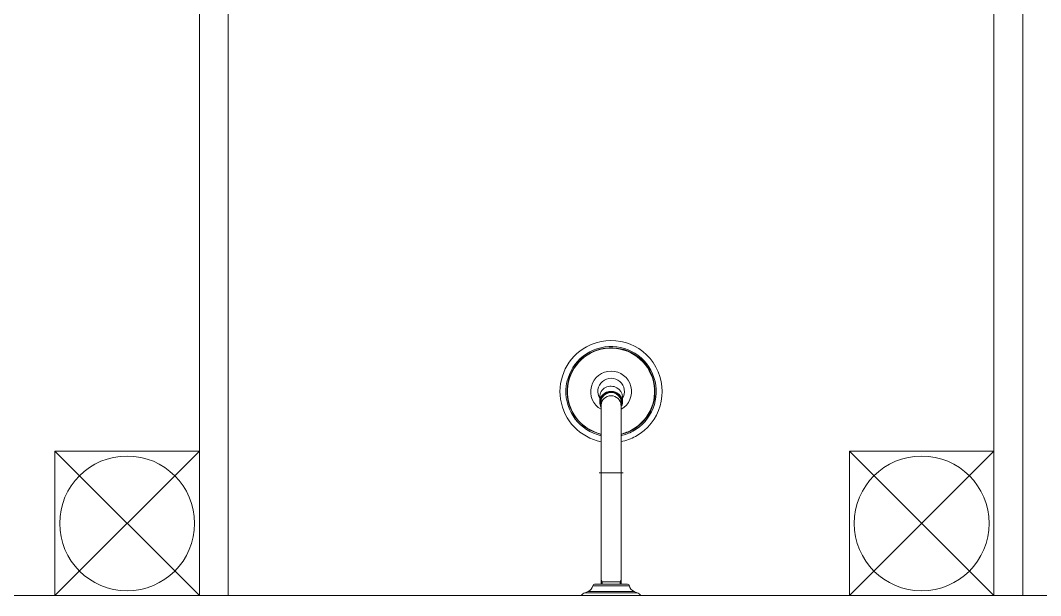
# Model space of a CAD drawing. Header units: millimetres. Extents: x 214 to 1190, y -192 to 1092.
# Drawn here: x 1047.662 to 1048.721, y 67.995 to 68.592 of the extents above; entities that cross this region are included whole.
import ezdxf

# ---------------------------------------------------------------- set-up
doc = ezdxf.new("R2010")
doc.units = ezdxf.units.MM
doc.linetypes.add('DASHDOT', pattern=[25.4, 12.7, -6.35, 0, -6.35])
doc.layers.add('I-ARQ', color=8, linetype='Continuous', lineweight=0)

msp = doc.modelspace()

# ---------------------------------------------------------------- linework, layer by layer
at = {"layer": 'I-ARQ'}
for p, q in [((1048.7026, 67.9947), (1048.7026, 69.2447)), ((1047.8476, 67.9947), (1047.8476, 69.2047)), ((1047.8776, 67.9947), (1047.8776, 69.2047)), ((1048.6726, 67.9947), (1048.6726, 69.2047)), ((1047.8476, 67.9947), (1047.6976, 68.1447)), ((1047.8476, 68.1447), (1047.6976, 67.9947)), ((1047.6976, 67.9947), (1047.6976, 68.1447)), ((1047.6976, 68.1447), (1047.8476, 68.1447)), ((1047.8476, 68.1447), (1047.8476, 67.9947)), ((1048.6726, 67.9947), (1048.5226, 68.1447)), ((1048.6726, 68.1447), (1048.5226, 67.9947)), ((1048.5226, 67.9947), (1048.5226, 68.1447)), ((1048.5226, 68.1447), (1048.6726, 68.1447)), ((1048.6726, 68.1447), (1048.6726, 67.9947)), ((1042.9776, 67.9947), (1048.9226, 67.9947)), ((1047.8476, 67.9947), (1047.6976, 67.9947)), ((1048.6726, 67.9947), (1048.5226, 67.9947))]:
    msp.add_line(p, q, dxfattribs=at)
for points in [[(1048.2648, 68.1546, -0.700978), (1048.2497, 68.2532, -1), (1048.3006, 68.1601, -0.07613), (1048.2855, 68.1546)], [(1048.2855, 68.1608, 0.06962), (1048.2976, 68.1654, 5.480122), (1048.2648, 68.1608)], [(1048.2648, 68.1882, -3.836175), (1048.2855, 68.1882)], [(1048.2634, 68.1993, -1.802734), (1048.2869, 68.1993)], [(1048.2942, 68.005, 0.377188), (1048.2922, 68.0067), (1048.258, 68.0067, 0.377188), (1048.2561, 68.005)], [(1048.2561, 68.005, -0.280777), (1048.2512, 67.9989)], [(1048.2991, 67.9989, -0.280777), (1048.2942, 68.005)]]:
    msp.add_lwpolyline(points, format="xyb", dxfattribs=at)
at = {"layer": 'I-ARQ', "ltscale": 0.06322}
for points in [[(1048.2855, 68.1608), (1048.2855, 68.1622, 0.067971), (1048.297, 68.1666, 5.429636), (1048.2648, 68.1622)], [(1048.2855, 68.1882), (1048.2855, 68.1625, 0.067551), (1048.2968, 68.1669, 5.416932), (1048.2648, 68.1625)]]:
    msp.add_lwpolyline(points, format="xyb", dxfattribs=at)
at = {"layer": 'I-ARQ', "ltscale": 0.067122}
msp.add_lwpolyline([(1048.2634, 68.2011), (1048.2634, 68.1956, 0.128945), (1048.2648, 68.1904)], format="xyb", dxfattribs=at)
at = {"layer": 'I-ARQ', "ltscale": 0.06322}
for points in [[(1048.2648, 68.1977), (1048.2648, 68.1882)], [(1048.2855, 68.1977), (1048.2855, 68.1882)], [(1048.2648, 68.1882), (1048.2648, 68.1546)], [(1048.2648, 68.1546), (1048.2648, 68.1223)], [(1048.2855, 68.1608), (1048.2855, 68.1546)], [(1048.2855, 68.1546), (1048.2855, 68.1223)]]:
    msp.add_lwpolyline(points, dxfattribs=at)
at = {"layer": 'I-ARQ', "ltscale": 0.067121}
for points in [[(1048.2869, 68.1993), (1048.2869, 68.2011)], [(1048.2869, 68.1957), (1048.2869, 68.1993)]]:
    msp.add_lwpolyline(points, dxfattribs=at)
at = {"layer": 'I-ARQ', "linetype": 'DASHDOT', "ltscale": 0.30975}
msp.add_lwpolyline([(1048.2627, 68.1223), (1048.2875, 68.1223)], dxfattribs=at)
at = {"layer": 'I-ARQ'}
for points in [[(1048.2648, 68.0067), (1048.2648, 68.1223)], [(1048.2855, 68.0067), (1048.2855, 68.1223)]]:
    msp.add_lwpolyline(points, dxfattribs=at)
at = {"layer": 'I-ARQ', "ltscale": 0.258125}
msp.add_lwpolyline([(1048.2855, 68.1223), (1048.2648, 68.1223)], dxfattribs=at)
at = {"layer": 'I-ARQ', "ltscale": 0.029062}
for points in [[(1048.2658, 68.0067), (1048.2658, 68.009), (1048.2648, 68.0108)], [(1048.2844, 68.0067), (1048.2844, 68.009)]]:
    msp.add_lwpolyline(points, dxfattribs=at)
at = {"layer": 'I-ARQ', "ltscale": 0.242325}
msp.add_lwpolyline([(1048.2855, 68.009), (1048.2648, 68.009)], dxfattribs=at)
at = {"layer": 'I-ARQ', "ltscale": 0.218093}
msp.add_lwpolyline([(1048.2844, 68.009), (1048.267, 68.009)], dxfattribs=at)
at = {"layer": 'I-ARQ', "ltscale": 0.025813}
msp.add_lwpolyline([(1048.2844, 68.009), (1048.2855, 68.0108)], dxfattribs=at)
at = {"layer": 'I-ARQ', "ltscale": 0.200747}
msp.add_lwpolyline([(1048.248, 67.9977, 0.164371), (1048.2442, 67.9947), (1048.306, 67.9947, 0.164371), (1048.3023, 67.9977)], format="xyb", dxfattribs=at)
at = {"layer": 'I-ARQ'}
msp.add_lwpolyline([(1048.3023, 67.9977), (1048.248, 67.9977), (1048.2512, 67.9989), (1048.2991, 67.9989)], close=True, dxfattribs=at)
at = {"layer": 'I-ARQ', "ltscale": 0.352288}
msp.add_lwpolyline([(1048.2942, 68.005), (1048.2561, 68.005)], dxfattribs=at)
at = {"layer": 'I-ARQ'}
for centre in [(1047.7726, 68.0697), (1048.5976, 68.0697)]:
    msp.add_circle(centre, 0.07, dxfattribs=at)
at = {"layer": 'I-ARQ', "extrusion": (-2.21397e-44, -1.84636e-46, -1)}
for centre, major_axis, ratio, start_param, end_param in [((1048.2751, 68.1956), (0.0113, 0), 0.939693, 2.733002, 6.691777), ((1048.2751, 68.1956), (0.0112, 0), 0.939693, 2.754135, 6.670643), ((1048.2751, 68.2011), (0.0118, 0), 0.939693, 3.141564, 4.212389), ((1048.2751, 68.1957), (0.0118, 0), 0.939692, 3.141597, 6.283189), ((1048.2751, 68.2011), (0.0118, 0), 0.939693, 4.212389, 6.283156), ((1048.2751, 68.1957), (0.0105, 0), 0.939693, 3.141564, 4.212389), ((1048.2751, 68.1926), (0.0103, 0), 0.939693, 3.141593, 6.283185), ((1048.2751, 68.1963), (0.00722, 0.00722), 1, 3.73929, 3.900306), ((1048.2751, 68.1957), (0.0105, 0), 0.939693, 4.212389, 6.283156), ((1048.2751, 68.1963), (0.00722, 0.00722), 1, 0.812086, 0.973103), ((1048.2751, 68.1957), (0.0105, 0), 0.939693, 2.942153, 3.141564), ((1048.2751, 68.1957), (0.0105, 0), 0.939693, -0.000029, 0.199444), ((1048.2751, 68.1957), (-0.0118, 0), 0.942388, 3.140774, 3.638398)]:
    msp.add_ellipse(centre, major_axis=major_axis, ratio=ratio, start_param=start_param, end_param=end_param, dxfattribs=at)

doc.saveas('drawing.dxf')
